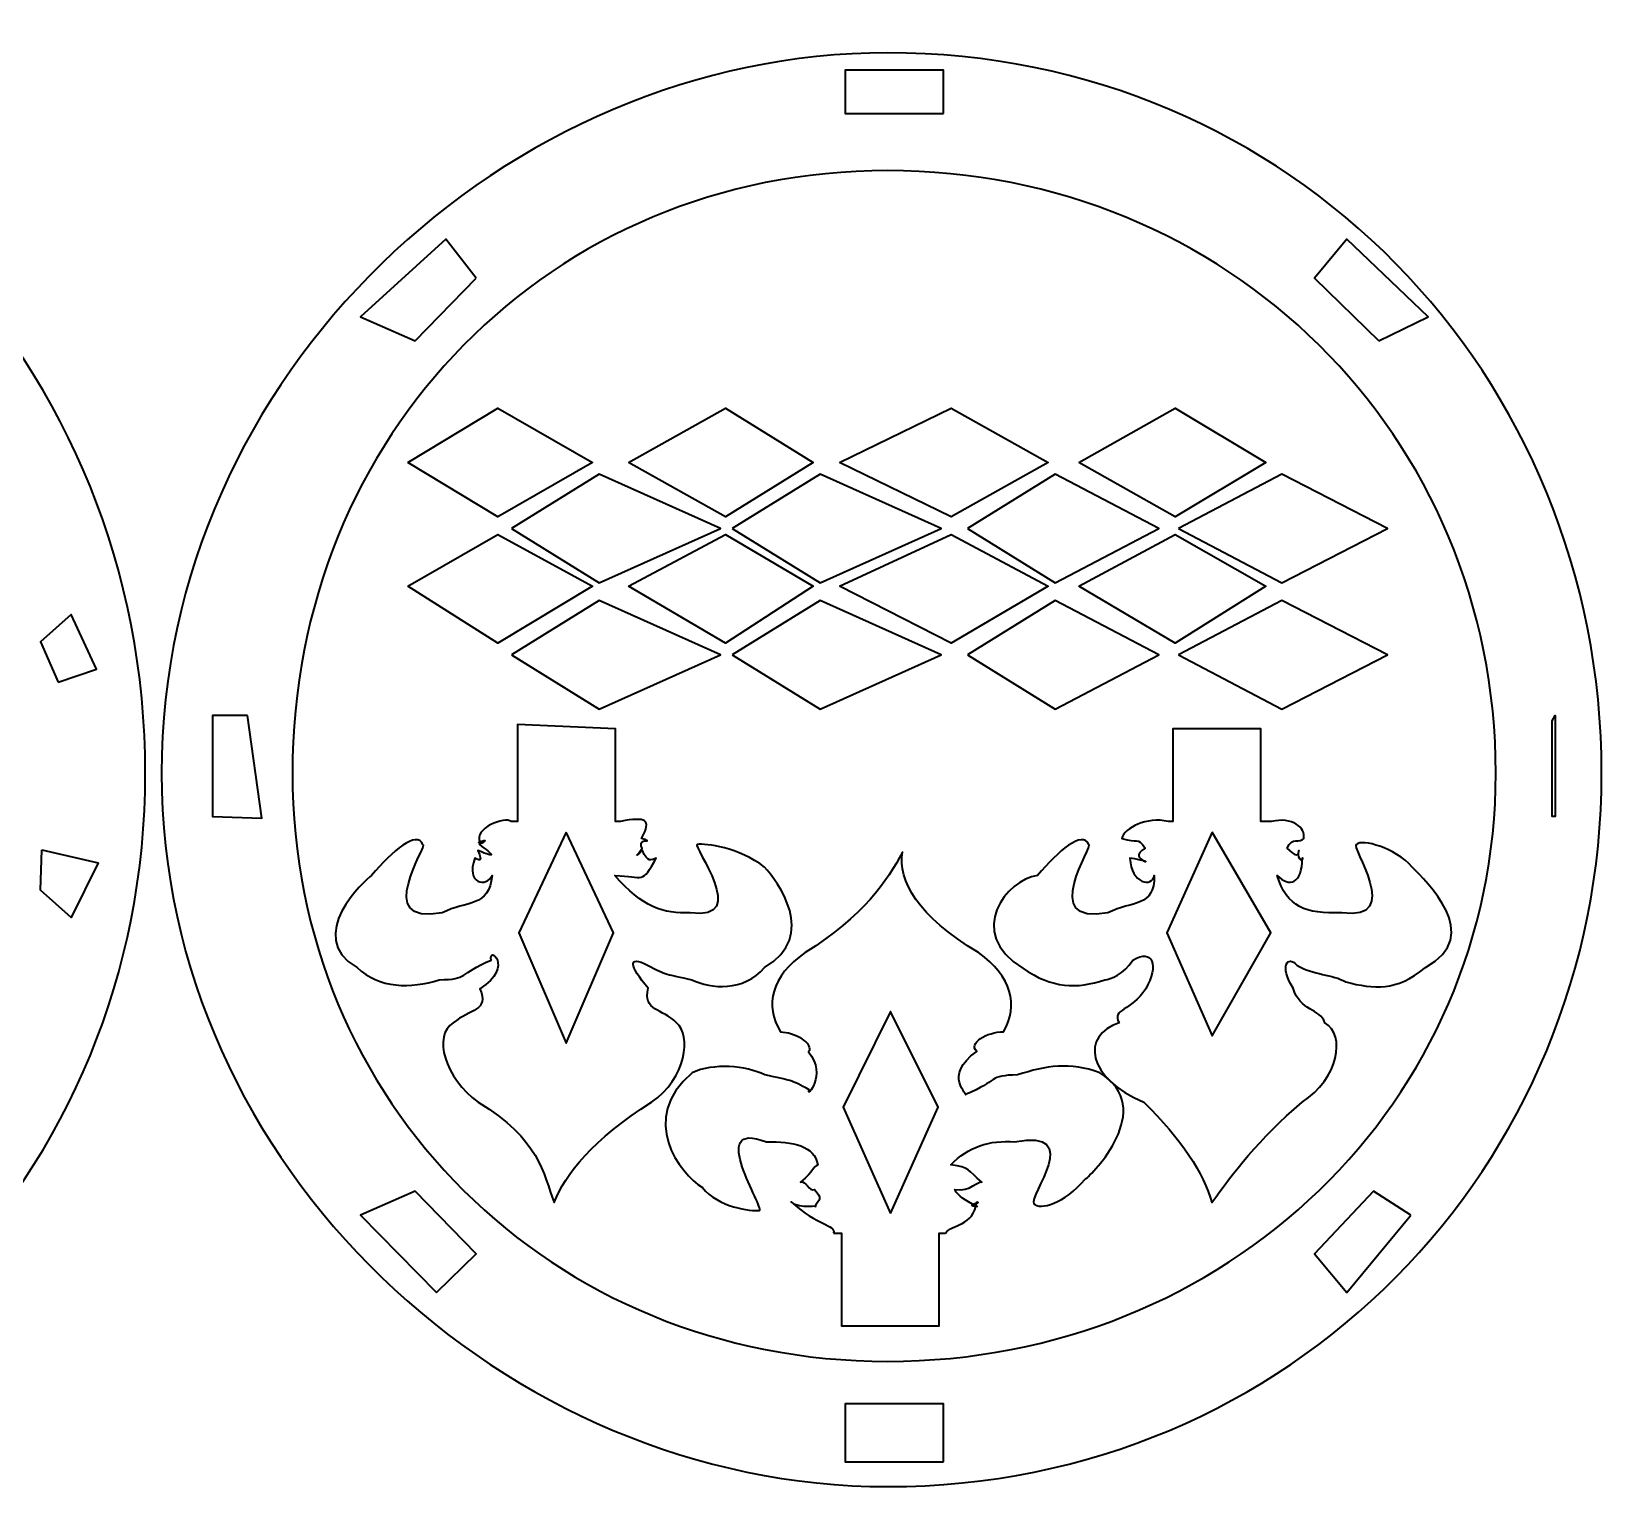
# Model space of a CAD drawing. Header units: centimetres. Extents: x -108 to 55, y -52 to 52.
# Drawn here: x 15.34 to 28.86, y -44.56 to -31.91 of the extents above; entities that cross this region are included whole.
import ezdxf

# ---------------------------------------------------------------- set-up
doc = ezdxf.new("R2010")
doc.units = ezdxf.units.CM
doc.header["$MEASUREMENT"] = 0
doc.layers.add('layer 1', color=7, linetype='Continuous')

msp = doc.modelspace()

# ---------------------------------------------------------------- linework, layer by layer
at = {"layer": 'layer 1', "color": 250, "lineweight": 35}
for points, knots in [([(9.99329, -31.91), (13.63968, -31.91), (16.32013, -34.8065), (16.32013, -38.29858), (16.32013, -38.29858), (16.32013, -41.74458), (13.63968, -44.56273), (9.99329, -44.56273), (9.99329, -44.56273), (6.49376, -44.56273), (3.66568, -41.74458), (3.66568, -38.29858), (3.66568, -38.29858), (3.66568, -34.8065), (6.49376, -31.91), (9.99329, -31.91)], [0, 0, 0, 0, 0.2, 0.2, 0.2, 0.2, 0.4, 0.4, 0.4, 0.4, 0.6, 0.6, 0.6, 0.6, 1, 1, 1, 1]), ([(22.71316, -32.09466), (26.18579, -32.09466), (28.86087, -34.86944), (28.86087, -38.29869), (28.86087, -38.29869), (28.86087, -41.67978), (26.18579, -44.44264), (22.71316, -44.44264), (22.71316, -44.44264), (19.42758, -44.44264), (16.46015, -41.67978), (16.46015, -38.29869), (16.46015, -38.29869), (16.46015, -34.86944), (19.42758, -32.09466), (22.71316, -32.09466)], [0, 0, 0, 0, 0.2, 0.2, 0.2, 0.2, 0.4, 0.4, 0.4, 0.4, 0.6, 0.6, 0.6, 0.6, 1, 1, 1, 1]), ([(23.19413, -32.61749), (23.19413, -32.61749), (22.34819, -32.61749), (22.34819, -32.61749), (22.34819, -32.61749), (22.34819, -32.61749), (22.34819, -32.244), (22.34819, -32.244), (22.34819, -32.244), (22.34819, -32.244), (23.19413, -32.244), (23.19413, -32.244), (23.19413, -32.244), (23.19413, -32.244), (23.19413, -32.61749), (23.19413, -32.61749)], [0, 0, 0, 0, 0.2, 0.2, 0.2, 0.2, 0.4, 0.4, 0.4, 0.4, 0.6, 0.6, 0.6, 0.6, 1, 1, 1, 1]), ([(22.71316, -33.1091), (25.63643, -33.1091), (27.94981, -35.38634), (27.94981, -38.29869), (27.94981, -38.29869), (27.94981, -41.12849), (25.63643, -43.36342), (22.71316, -43.36342), (22.71316, -43.36342), (19.80933, -43.36342), (17.58679, -41.12849), (17.58679, -38.29869), (17.58679, -38.29869), (17.58679, -35.38634), (19.80933, -33.1091), (22.71316, -33.1091)], [0, 0, 0, 0, 0.2, 0.2, 0.2, 0.2, 0.4, 0.4, 0.4, 0.4, 0.6, 0.6, 0.6, 0.6, 1, 1, 1, 1]), ([(19.17019, -34.0339), (19.17019, -34.0339), (18.6454, -34.57578), (18.6454, -34.57578), (18.6454, -34.57578), (18.6454, -34.57578), (18.1747, -34.36714), (18.1747, -34.36714), (18.1747, -34.36714), (18.1747, -34.36714), (18.90782, -33.70062), (18.90782, -33.70062), (18.90782, -33.70062), (18.90782, -33.70062), (19.17019, -34.0339), (19.17019, -34.0339)], [0, 0, 0, 0, 0.2, 0.2, 0.2, 0.2, 0.4, 0.4, 0.4, 0.4, 0.6, 0.6, 0.6, 0.6, 1, 1, 1, 1]), ([(26.94268, -34.57578), (26.94268, -34.57578), (26.38932, -34.0339), (26.38932, -34.0339), (26.38932, -34.0339), (26.38932, -34.0339), (26.666, -33.70062), (26.666, -33.70062), (26.666, -33.70062), (26.666, -33.70062), (27.36762, -34.36714), (27.36762, -34.36714), (27.36762, -34.36714), (27.36762, -34.36714), (26.94268, -34.57578), (26.94268, -34.57578)], [0, 0, 0, 0, 0.2, 0.2, 0.2, 0.2, 0.4, 0.4, 0.4, 0.4, 0.6, 0.6, 0.6, 0.6, 1, 1, 1, 1]), ([(18.58194, -35.62205), (18.58194, -35.62205), (19.35699, -36.09014), (19.35699, -36.09014), (19.35699, -36.09014), (19.35699, -36.09014), (20.17113, -35.62205), (20.17113, -35.62205), (20.17113, -35.62205), (20.17113, -35.62205), (19.35699, -35.15397), (19.35699, -35.15397), (19.35699, -35.15397), (19.35699, -35.15397), (18.58194, -35.62205), (18.58194, -35.62205)], [0, 0, 0, 0, 0.2, 0.2, 0.2, 0.2, 0.4, 0.4, 0.4, 0.4, 0.6, 0.6, 0.6, 0.6, 1, 1, 1, 1]), ([(20.48257, -35.62205), (20.48257, -35.62205), (21.31738, -36.09014), (21.31738, -36.09014), (21.31738, -36.09014), (21.31738, -36.09014), (22.07179, -35.62205), (22.07179, -35.62205), (22.07179, -35.62205), (22.07179, -35.62205), (21.31738, -35.15397), (21.31738, -35.15397), (21.31738, -35.15397), (21.31738, -35.15397), (20.48257, -35.62205), (20.48257, -35.62205)], [0, 0, 0, 0, 0.2, 0.2, 0.2, 0.2, 0.4, 0.4, 0.4, 0.4, 0.6, 0.6, 0.6, 0.6, 1, 1, 1, 1]), ([(22.29896, -35.62205), (22.29896, -35.62205), (23.2598, -36.09014), (23.2598, -36.09014), (23.2598, -36.09014), (23.2598, -36.09014), (24.09648, -35.62205), (24.09648, -35.62205), (24.09648, -35.62205), (24.09648, -35.62205), (23.2598, -35.15397), (23.2598, -35.15397), (23.2598, -35.15397), (23.2598, -35.15397), (22.29896, -35.62205), (22.29896, -35.62205)], [0, 0, 0, 0, 0.2, 0.2, 0.2, 0.2, 0.4, 0.4, 0.4, 0.4, 0.6, 0.6, 0.6, 0.6, 1, 1, 1, 1]), ([(24.35902, -35.62205), (24.35902, -35.62205), (25.18812, -36.09014), (25.18812, -36.09014), (25.18812, -36.09014), (25.18812, -36.09014), (25.96919, -35.62205), (25.96919, -35.62205), (25.96919, -35.62205), (25.96919, -35.62205), (25.18812, -35.15397), (25.18812, -35.15397), (25.18812, -35.15397), (25.18812, -35.15397), (24.35902, -35.62205), (24.35902, -35.62205)], [0, 0, 0, 0, 0.2, 0.2, 0.2, 0.2, 0.4, 0.4, 0.4, 0.4, 0.6, 0.6, 0.6, 0.6, 1, 1, 1, 1]), ([(19.47378, -36.19146), (19.47378, -36.19146), (20.22963, -35.7232), (20.22963, -35.7232), (20.22963, -35.7232), (20.22963, -35.7232), (21.27277, -36.19146), (21.27277, -36.19146), (21.27277, -36.19146), (21.27277, -36.19146), (20.22963, -36.65972), (20.22963, -36.65972), (20.22963, -36.65972), (20.22963, -36.65972), (19.47378, -36.19146), (19.47378, -36.19146)], [0, 0, 0, 0, 0.2, 0.2, 0.2, 0.2, 0.4, 0.4, 0.4, 0.4, 0.6, 0.6, 0.6, 0.6, 1, 1, 1, 1]), ([(21.37443, -36.19146), (21.37443, -36.19146), (22.13029, -35.7232), (22.13029, -35.7232), (22.13029, -35.7232), (22.13029, -35.7232), (23.17339, -36.19146), (23.17339, -36.19146), (23.17339, -36.19146), (23.17339, -36.19146), (22.13029, -36.65972), (22.13029, -36.65972), (22.13029, -36.65972), (22.13029, -36.65972), (21.37443, -36.19146), (21.37443, -36.19146)], [0, 0, 0, 0, 0.2, 0.2, 0.2, 0.2, 0.4, 0.4, 0.4, 0.4, 0.6, 0.6, 0.6, 0.6, 1, 1, 1, 1]), ([(23.39912, -36.19146), (23.39912, -36.19146), (24.155, -35.7232), (24.155, -35.7232), (24.155, -35.7232), (24.155, -35.7232), (25.04935, -36.19146), (25.04935, -36.19146), (25.04935, -36.19146), (25.04935, -36.19146), (24.155, -36.65972), (24.155, -36.65972), (24.155, -36.65972), (24.155, -36.65972), (23.39912, -36.19146), (23.39912, -36.19146)], [0, 0, 0, 0, 0.2, 0.2, 0.2, 0.2, 0.4, 0.4, 0.4, 0.4, 0.6, 0.6, 0.6, 0.6, 1, 1, 1, 1]), ([(25.21827, -36.19146), (25.21827, -36.19146), (26.10624, -35.7232), (26.10624, -35.7232), (26.10624, -35.7232), (26.10624, -35.7232), (27.01847, -36.19146), (27.01847, -36.19146), (27.01847, -36.19146), (27.01847, -36.19146), (26.10624, -36.65972), (26.10624, -36.65972), (26.10624, -36.65972), (26.10624, -36.65972), (25.21827, -36.19146), (25.21827, -36.19146)], [0, 0, 0, 0, 0.2, 0.2, 0.2, 0.2, 0.4, 0.4, 0.4, 0.4, 0.6, 0.6, 0.6, 0.6, 1, 1, 1, 1]), ([(18.58194, -36.68886), (18.58194, -36.68886), (19.35699, -37.17786), (19.35699, -37.17786), (19.35699, -37.17786), (19.35699, -37.17786), (20.17113, -36.68886), (20.17113, -36.68886), (20.17113, -36.68886), (20.17113, -36.68886), (19.35699, -36.24169), (19.35699, -36.24169), (19.35699, -36.24169), (19.35699, -36.24169), (18.58194, -36.68886), (18.58194, -36.68886)], [0, 0, 0, 0, 0.2, 0.2, 0.2, 0.2, 0.4, 0.4, 0.4, 0.4, 0.6, 0.6, 0.6, 0.6, 1, 1, 1, 1]), ([(20.48257, -36.68886), (20.48257, -36.68886), (21.31738, -37.17786), (21.31738, -37.17786), (21.31738, -37.17786), (21.31738, -37.17786), (22.07179, -36.68886), (22.07179, -36.68886), (22.07179, -36.68886), (22.07179, -36.68886), (21.31738, -36.24169), (21.31738, -36.24169), (21.31738, -36.24169), (21.31738, -36.24169), (20.48257, -36.68886), (20.48257, -36.68886)], [0, 0, 0, 0, 0.2, 0.2, 0.2, 0.2, 0.4, 0.4, 0.4, 0.4, 0.6, 0.6, 0.6, 0.6, 1, 1, 1, 1]), ([(22.29896, -36.68886), (22.29896, -36.68886), (23.2598, -37.17786), (23.2598, -37.17786), (23.2598, -37.17786), (23.2598, -37.17786), (24.09648, -36.68886), (24.09648, -36.68886), (24.09648, -36.68886), (24.09648, -36.68886), (23.2598, -36.24169), (23.2598, -36.24169), (23.2598, -36.24169), (23.2598, -36.24169), (22.29896, -36.68886), (22.29896, -36.68886)], [0, 0, 0, 0, 0.2, 0.2, 0.2, 0.2, 0.4, 0.4, 0.4, 0.4, 0.6, 0.6, 0.6, 0.6, 1, 1, 1, 1]), ([(24.35902, -36.68886), (24.35902, -36.68886), (25.18812, -37.17786), (25.18812, -37.17786), (25.18812, -37.17786), (25.18812, -37.17786), (25.96919, -36.68886), (25.96919, -36.68886), (25.96919, -36.68886), (25.96919, -36.68886), (25.18812, -36.24169), (25.18812, -36.24169), (25.18812, -36.24169), (25.18812, -36.24169), (24.35902, -36.68886), (24.35902, -36.68886)], [0, 0, 0, 0, 0.2, 0.2, 0.2, 0.2, 0.4, 0.4, 0.4, 0.4, 0.6, 0.6, 0.6, 0.6, 1, 1, 1, 1]), ([(19.47378, -37.27918), (19.47378, -37.27918), (20.22963, -36.81092), (20.22963, -36.81092), (20.22963, -36.81092), (20.22963, -36.81092), (21.27277, -37.27918), (21.27277, -37.27918), (21.27277, -37.27918), (21.27277, -37.27918), (20.22963, -37.74744), (20.22963, -37.74744), (20.22963, -37.74744), (20.22963, -37.74744), (19.47378, -37.27918), (19.47378, -37.27918)], [0, 0, 0, 0, 0.2, 0.2, 0.2, 0.2, 0.4, 0.4, 0.4, 0.4, 0.6, 0.6, 0.6, 0.6, 1, 1, 1, 1]), ([(21.37443, -37.27918), (21.37443, -37.27918), (22.13029, -36.81092), (22.13029, -36.81092), (22.13029, -36.81092), (22.13029, -36.81092), (23.17339, -37.27918), (23.17339, -37.27918), (23.17339, -37.27918), (23.17339, -37.27918), (22.13029, -37.74744), (22.13029, -37.74744), (22.13029, -37.74744), (22.13029, -37.74744), (21.37443, -37.27918), (21.37443, -37.27918)], [0, 0, 0, 0, 0.2, 0.2, 0.2, 0.2, 0.4, 0.4, 0.4, 0.4, 0.6, 0.6, 0.6, 0.6, 1, 1, 1, 1]), ([(23.39912, -37.27918), (23.39912, -37.27918), (24.155, -36.81092), (24.155, -36.81092), (24.155, -36.81092), (24.155, -36.81092), (25.04935, -37.27918), (25.04935, -37.27918), (25.04935, -37.27918), (25.04935, -37.27918), (24.155, -37.74744), (24.155, -37.74744), (24.155, -37.74744), (24.155, -37.74744), (23.39912, -37.27918), (23.39912, -37.27918)], [0, 0, 0, 0, 0.2, 0.2, 0.2, 0.2, 0.4, 0.4, 0.4, 0.4, 0.6, 0.6, 0.6, 0.6, 1, 1, 1, 1]), ([(25.21827, -37.27918), (25.21827, -37.27918), (26.10624, -36.81092), (26.10624, -36.81092), (26.10624, -36.81092), (26.10624, -36.81092), (27.01847, -37.27918), (27.01847, -37.27918), (27.01847, -37.27918), (27.01847, -37.27918), (26.10624, -37.74744), (26.10624, -37.74744), (26.10624, -37.74744), (26.10624, -37.74744), (25.21827, -37.27918), (25.21827, -37.27918)], [0, 0, 0, 0, 0.2, 0.2, 0.2, 0.2, 0.4, 0.4, 0.4, 0.4, 0.6, 0.6, 0.6, 0.6, 1, 1, 1, 1]), ([(15.57007, -37.51376), (15.57007, -37.51376), (15.419, -37.16808), (15.419, -37.16808), (15.419, -37.16808), (15.419, -37.16808), (15.68207, -36.93192), (15.68207, -36.93192), (15.68207, -36.93192), (15.68207, -36.93192), (15.9008, -37.40221), (15.9008, -37.40221), (15.9008, -37.40221), (15.9008, -37.40221), (15.57007, -37.51376), (15.57007, -37.51376)], [0, 0, 0, 0, 0.2, 0.2, 0.2, 0.2, 0.4, 0.4, 0.4, 0.4, 0.6, 0.6, 0.6, 0.6, 1, 1, 1, 1]), ([(17.2016, -37.80046), (17.2016, -37.80046), (17.32262, -38.68478), (17.32262, -38.68478), (17.32262, -38.68478), (17.32262, -38.68478), (16.89967, -38.67207), (16.89967, -38.67207), (16.89967, -38.67207), (16.89967, -38.67207), (16.89967, -37.80046), (16.89967, -37.80046), (16.89967, -37.80046), (16.89967, -37.80046), (17.2016, -37.80046), (17.2016, -37.80046)], [0, 0, 0, 0, 0.2, 0.2, 0.2, 0.2, 0.4, 0.4, 0.4, 0.4, 0.6, 0.6, 0.6, 0.6, 1, 1, 1, 1]), ([(28.43475, -37.84669), (28.43475, -37.84669), (28.43471, -38.67207), (28.43471, -38.67207), (28.43471, -38.67207), (28.43471, -38.67207), (28.46196, -38.67207), (28.46196, -38.67207), (28.46196, -38.67207), (28.46196, -38.67207), (28.46196, -37.80046), (28.46196, -37.80046), (28.46196, -37.80046), (28.46196, -37.80046), (28.43475, -37.84669), (28.43475, -37.84669)], [0, 0, 0, 0, 0.2, 0.2, 0.2, 0.2, 0.4, 0.4, 0.4, 0.4, 0.6, 0.6, 0.6, 0.6, 1, 1, 1, 1]), ([(20.41215, -38.71337), (20.41215, -38.71337), (20.3685, -38.71337), (20.3685, -38.71337), (20.3685, -38.71337), (20.3685, -38.71337), (20.3685, -37.91635), (20.3685, -37.91635), (20.3685, -37.91635), (20.3685, -37.91635), (19.52649, -37.87818), (19.52649, -37.87818), (19.52649, -37.87818), (19.52649, -37.87818), (19.52649, -38.71337), (19.52649, -38.71337), (19.52649, -38.71337), (19.52649, -38.71337), (19.47171, -38.71337), (19.47171, -38.71337)], [0, 0, 0, 0, 0.16666667, 0.16666667, 0.16666667, 0.16666667, 0.33333333, 0.33333333, 0.33333333, 0.33333333, 0.5, 0.5, 0.5, 0.5, 0.66666667, 0.66666667, 0.66666667, 0.66666667, 1, 1, 1, 1]), ([(26.01915, -38.71337), (26.01915, -38.71337), (25.92692, -38.71337), (25.92692, -38.71337), (25.92692, -38.71337), (25.92692, -38.71337), (25.92692, -37.91635), (25.92692, -37.91635), (25.92692, -37.91635), (25.92692, -37.91635), (25.16966, -37.91635), (25.16966, -37.91635), (25.16966, -37.91635), (25.16966, -37.91635), (25.16966, -38.71337), (25.16966, -38.71337), (25.16966, -38.71337), (25.16966, -38.71337), (25.12711, -38.71337), (25.12711, -38.71337)], [0, 0, 0, 0, 0.16666667, 0.16666667, 0.16666667, 0.16666667, 0.33333333, 0.33333333, 0.33333333, 0.33333333, 0.5, 0.5, 0.5, 0.5, 0.66666667, 0.66666667, 0.66666667, 0.66666667, 1, 1, 1, 1]), ([(19.47171, -38.71337), (19.41914, -38.67248), (19.14394, -38.7676), (19.20333, -38.89441), (19.20333, -38.89441), (19.14184, -38.90751), (19.3296, -38.83978), (19.19845, -38.91236), (19.19845, -38.91236), (19.31341, -39.00249), (19.35871, -39.0316), (19.18391, -38.96528), (19.18391, -38.96528), (19.23355, -39.06991), (19.1899, -39.04948), (19.15803, -39.02929), (19.15803, -39.02929), (19.0738, -39.25615), (19.26266, -39.28257), (19.30579, -39.17888), (19.30579, -39.17888), (19.27995, -39.45624), (19.08896, -39.39554), (18.87695, -39.5002), (18.87695, -39.5002), (18.2661, -39.62105), (18.76557, -38.90799), (18.71138, -38.91106), (18.71138, -38.91106), (18.65715, -38.78948), (18.45031, -38.96466), (18.26882, -39.1805), (18.26882, -39.1805), (18.21604, -39.21143), (17.68091, -39.70528), (18.14331, -39.9718)], [0, 0, 0, 0, 0.1, 0.1, 0.1, 0.1, 0.2, 0.2, 0.2, 0.2, 0.3, 0.3, 0.3, 0.3, 0.4, 0.4, 0.4, 0.4, 0.5, 0.5, 0.5, 0.5, 0.6, 0.6, 0.6, 0.6, 0.7, 0.7, 0.7, 0.7, 0.8, 0.8, 0.8, 0.8, 1, 1, 1, 1]), ([(18.14331, -39.9718), (18.33359, -40.15229), (18.60565, -40.15608), (18.85056, -40.07746), (18.85056, -40.07746), (19.10408, -40.07494), (19.01327, -40.02785), (19.29987, -39.90813), (19.29987, -39.90813), (19.26538, -39.77636), (19.50647, -39.95802), (19.20182, -40.15532), (19.20182, -40.15532), (19.28374, -40.34717), (19.11473, -40.32764), (18.97245, -40.44771), (18.97245, -40.44771), (18.79261, -40.55684), (18.9002, -40.92396), (19.18715, -41.13255), (19.18715, -41.13255), (19.71263, -41.44254), (19.74814, -41.75254), (19.84092, -41.995), (19.84092, -41.995), (19.93373, -41.75254), (20.17754, -41.44878), (20.67932, -41.13255), (20.67932, -41.13255), (20.97811, -40.92396), (21.02724, -40.55684), (20.89401, -40.44771), (20.89401, -40.44771), (20.7754, -40.32661), (20.60022, -40.34469), (20.65131, -40.15108), (20.65131, -40.15108), (20.48629, -39.95554), (20.47216, -39.86335), (20.6458, -39.95054), (20.6458, -39.95054), (20.80758, -40.0377), (20.80724, -40.02892), (21.02779, -40.07746), (21.02779, -40.07746), (21.19119, -40.15828), (21.47121, -40.18085), (21.65352, -39.9718), (21.65352, -39.9718), (22.12423, -39.69533), (21.75794, -39.22669), (21.65328, -39.10815), (21.65328, -39.10815), (21.43087, -38.93582), (21.14778, -38.9023), (21.07361, -38.91106), (21.07361, -38.91106), (21.02314, -38.91977), (21.53959, -39.57985), (21.01322, -39.5002), (21.01322, -39.5002), (20.78453, -39.50833), (20.59836, -39.45624), (20.3642, -39.17888), (20.3642, -39.17888), (20.61565, -39.18869), (20.59619, -39.25615), (20.72028, -39.02929), (20.72028, -39.02929), (20.6766, -39.04948), (20.64476, -39.0697), (20.60108, -38.96528), (20.60108, -38.96528), (20.5196, -39.0316), (20.56491, -39.00249), (20.59836, -38.94402), (20.59836, -38.94402), (20.54872, -38.83978), (20.72462, -38.90751), (20.59347, -38.86034), (20.59347, -38.86034), (20.6839, -38.69305), (20.63243, -38.673), (20.41215, -38.71337)], [0, 0, 0, 0, 0.04545455, 0.04545455, 0.04545455, 0.04545455, 0.09090909, 0.09090909, 0.09090909, 0.09090909, 0.13636364, 0.13636364, 0.13636364, 0.13636364, 0.18181818, 0.18181818, 0.18181818, 0.18181818, 0.22727273, 0.22727273, 0.22727273, 0.22727273, 0.27272727, 0.27272727, 0.27272727, 0.27272727, 0.31818182, 0.31818182, 0.31818182, 0.31818182, 0.36363636, 0.36363636, 0.36363636, 0.36363636, 0.40909091, 0.40909091, 0.40909091, 0.40909091, 0.45454545, 0.45454545, 0.45454545, 0.45454545, 0.5, 0.5, 0.5, 0.5, 0.54545455, 0.54545455, 0.54545455, 0.54545455, 0.59090909, 0.59090909, 0.59090909, 0.59090909, 0.63636364, 0.63636364, 0.63636364, 0.63636364, 0.68181818, 0.68181818, 0.68181818, 0.68181818, 0.72727273, 0.72727273, 0.72727273, 0.72727273, 0.77272727, 0.77272727, 0.77272727, 0.77272727, 0.81818182, 0.81818182, 0.81818182, 0.81818182, 0.86363636, 0.86363636, 0.86363636, 0.86363636, 0.90909091, 0.90909091, 0.90909091, 0.90909091, 1, 1, 1, 1]), ([(25.12711, -38.71337), (24.94404, -38.67248), (24.75318, -38.7676), (24.72824, -38.86034), (24.72824, -38.86034), (24.87503, -38.90751), (24.85446, -38.83978), (24.93163, -38.94402), (24.93163, -38.94402), (24.83827, -39.00249), (24.88361, -39.0316), (24.91706, -39.05389), (24.91706, -39.05389), (24.96674, -39.0697), (24.92305, -39.04948), (24.79976, -39.02929), (24.79976, -39.02929), (24.80699, -39.25615), (24.99585, -39.28257), (25.00784, -39.17888), (25.00784, -39.17888), (25.01314, -39.45624), (24.82215, -39.39554), (24.61014, -39.5002), (24.61014, -39.5002), (23.99925, -39.62105), (24.49872, -38.90799), (24.44453, -38.91106), (24.44453, -38.91106), (24.39034, -38.78948), (24.1835, -38.96466), (24.00201, -39.1805), (24.00201, -39.1805), (23.74091, -39.21143), (23.37638, -39.66608), (23.87647, -39.97883)], [0, 0, 0, 0, 0.1, 0.1, 0.1, 0.1, 0.2, 0.2, 0.2, 0.2, 0.3, 0.3, 0.3, 0.3, 0.4, 0.4, 0.4, 0.4, 0.5, 0.5, 0.5, 0.5, 0.6, 0.6, 0.6, 0.6, 0.7, 0.7, 0.7, 0.7, 0.8, 0.8, 0.8, 0.8, 1, 1, 1, 1]), ([(23.87647, -39.97883), (24.13268, -40.15229), (24.3388, -40.15828), (24.58371, -40.07746), (24.58371, -40.07746), (24.62895, -40.07494), (24.74643, -40.02785), (24.82473, -39.90886), (24.82473, -39.90886), (24.99857, -39.80079), (25.05008, -39.95802), (24.93501, -40.15532), (24.93501, -40.15532), (24.81026, -40.34717), (24.63963, -40.32764), (24.70563, -40.44771), (24.70563, -40.44771), (24.37594, -40.55684), (24.42507, -40.92396), (24.92033, -41.13255), (24.92033, -41.13255), (25.23749, -41.44254), (25.4413, -41.75254), (25.50407, -41.995), (25.50407, -41.995), (25.68197, -41.75254), (25.91073, -41.44254), (26.28135, -41.13255), (26.28135, -41.13255), (26.59765, -40.92396), (26.66104, -40.55684), (26.47624, -40.44771), (26.47624, -40.44771), (26.44097, -40.32661), (26.25806, -40.34469), (26.20597, -40.15108), (26.20597, -40.15108), (26.08175, -39.95554), (26.15984, -39.86335), (26.23639, -39.95054), (26.23639, -39.95054), (26.37837, -40.0377), (26.5418, -40.02892), (26.65804, -40.09537), (26.65804, -40.09537), (26.90616, -40.15828), (27.0854, -40.18085), (27.34424, -39.9718), (27.34424, -39.9718), (27.85738, -39.69533), (27.34272, -39.22669), (27.23024, -39.10815), (27.23024, -39.10815), (27.0781, -38.93582), (26.8006, -38.86579), (26.74999, -38.91106), (26.74999, -38.91106), (26.68364, -38.91977), (27.16802, -39.58178), (26.62338, -39.5002), (26.62338, -39.5002), (26.3094, -39.50833), (26.15313, -39.45624), (26.06576, -39.17888), (26.06576, -39.17888), (26.17276, -39.28257), (26.28029, -39.25615), (26.28521, -39.02719), (26.28521, -39.02719), (26.29637, -39.04948), (26.24208, -39.0697), (26.25324, -38.96528), (26.25324, -38.96528), (26.24315, -39.0316), (26.22296, -39.00249), (26.15313, -38.94402), (26.15313, -38.94402), (26.19733, -38.83978), (26.26117, -38.90751), (26.29531, -38.86034), (26.29531, -38.86034), (26.31801, -38.76832), (26.19523, -38.673), (26.01915, -38.71337)], [0, 0, 0, 0, 0.04545455, 0.04545455, 0.04545455, 0.04545455, 0.09090909, 0.09090909, 0.09090909, 0.09090909, 0.13636364, 0.13636364, 0.13636364, 0.13636364, 0.18181818, 0.18181818, 0.18181818, 0.18181818, 0.22727273, 0.22727273, 0.22727273, 0.22727273, 0.27272727, 0.27272727, 0.27272727, 0.27272727, 0.31818182, 0.31818182, 0.31818182, 0.31818182, 0.36363636, 0.36363636, 0.36363636, 0.36363636, 0.40909091, 0.40909091, 0.40909091, 0.40909091, 0.45454545, 0.45454545, 0.45454545, 0.45454545, 0.5, 0.5, 0.5, 0.5, 0.54545455, 0.54545455, 0.54545455, 0.54545455, 0.59090909, 0.59090909, 0.59090909, 0.59090909, 0.63636364, 0.63636364, 0.63636364, 0.63636364, 0.68181818, 0.68181818, 0.68181818, 0.68181818, 0.72727273, 0.72727273, 0.72727273, 0.72727273, 0.77272727, 0.77272727, 0.77272727, 0.77272727, 0.81818182, 0.81818182, 0.81818182, 0.81818182, 0.86363636, 0.86363636, 0.86363636, 0.86363636, 0.90909091, 0.90909091, 0.90909091, 0.90909091, 1, 1, 1, 1]), ([(15.42941, -38.95898), (15.42941, -38.95898), (15.419, -39.30466), (15.419, -39.30466), (15.419, -39.30466), (15.419, -39.30466), (15.68207, -39.54082), (15.68207, -39.54082), (15.68207, -39.54082), (15.68207, -39.54082), (15.91575, -39.07049), (15.91575, -39.07049), (15.91575, -39.07049), (15.91575, -39.07049), (15.42941, -38.95898), (15.42941, -38.95898)], [0, 0, 0, 0, 0.2, 0.2, 0.2, 0.2, 0.4, 0.4, 0.4, 0.4, 0.6, 0.6, 0.6, 0.6, 1, 1, 1, 1]), ([(24.53962, -40.87793), (24.28344, -40.78281), (24.07732, -40.81612), (23.83237, -40.89694), (23.83237, -40.89694), (23.57885, -40.89942), (23.6697, -40.94655), (23.38306, -41.06624), (23.38306, -41.06624), (23.41755, -41.0734), (23.17646, -40.907), (23.48111, -40.69444), (23.48111, -40.69444), (23.39919, -40.62723), (23.5682, -40.52212), (23.71049, -40.5267), (23.71049, -40.5267), (23.84116, -40.29288), (23.78273, -40.05045), (23.49579, -39.84181), (23.49579, -39.84181), (22.97031, -39.53182), (22.79812, -39.22183), (22.84201, -38.97937), (22.84201, -38.97937), (22.70951, -39.22183), (22.50539, -39.53182), (22.00361, -39.84181), (22.00361, -39.84181), (21.70482, -40.05045), (21.65569, -40.29288), (21.78891, -40.5267), (21.78891, -40.5267), (21.90753, -40.52315), (22.08275, -40.62971), (22.03162, -40.69868), (22.03162, -40.69868), (22.19664, -40.89422), (22.00247, -41.11102), (22.03713, -41.02386), (22.03713, -41.02386), (21.87535, -40.9367), (21.8841, -40.94549), (21.65514, -40.89694), (21.65514, -40.89694), (21.49174, -40.81612), (21.21172, -40.79352), (21.02941, -40.87793), (21.02941, -40.87793), (20.55874, -41.27904), (20.92499, -41.74771), (21.11743, -41.86626), (21.11743, -41.86626), (21.25207, -42.03858), (21.53515, -42.07207), (21.60932, -42.06335), (21.60932, -42.06335), (21.65979, -42.0546), (21.14334, -41.26798), (21.66971, -41.4742), (21.66971, -41.4742), (21.8984, -41.46604), (22.08457, -41.50903), (22.11041, -41.67089), (22.11041, -41.67089), (22.06728, -41.69183), (22.08674, -41.71822), (21.96265, -41.82047), (21.96265, -41.82047), (22.00633, -41.80028), (22.03817, -41.90467), (22.08185, -41.88448), (22.08185, -41.88448), (22.16336, -41.96472), (22.11802, -41.97188), (22.08457, -42.03038), (22.08457, -42.03038), (22.13422, -42.00999), (21.95831, -42.0669), (21.88114, -41.98942), (21.88114, -41.98942), (22.11441, -42.20608), (22.25882, -42.17676), (22.2478, -42.26103)], [0, 0, 0, 0, 0.04545455, 0.04545455, 0.04545455, 0.04545455, 0.09090909, 0.09090909, 0.09090909, 0.09090909, 0.13636364, 0.13636364, 0.13636364, 0.13636364, 0.18181818, 0.18181818, 0.18181818, 0.18181818, 0.22727273, 0.22727273, 0.22727273, 0.22727273, 0.27272727, 0.27272727, 0.27272727, 0.27272727, 0.31818182, 0.31818182, 0.31818182, 0.31818182, 0.36363636, 0.36363636, 0.36363636, 0.36363636, 0.40909091, 0.40909091, 0.40909091, 0.40909091, 0.45454545, 0.45454545, 0.45454545, 0.45454545, 0.5, 0.5, 0.5, 0.5, 0.54545455, 0.54545455, 0.54545455, 0.54545455, 0.59090909, 0.59090909, 0.59090909, 0.59090909, 0.63636364, 0.63636364, 0.63636364, 0.63636364, 0.68181818, 0.68181818, 0.68181818, 0.68181818, 0.72727273, 0.72727273, 0.72727273, 0.72727273, 0.77272727, 0.77272727, 0.77272727, 0.77272727, 0.81818182, 0.81818182, 0.81818182, 0.81818182, 0.86363636, 0.86363636, 0.86363636, 0.86363636, 0.90909091, 0.90909091, 0.90909091, 0.90909091, 1, 1, 1, 1]), ([(23.21122, -42.26103), (23.26379, -42.17728), (23.45465, -42.20677), (23.47959, -41.98942), (23.47959, -41.98942), (23.54109, -42.00764), (23.35333, -42.00999), (23.48449, -42.03038), (23.48449, -42.03038), (23.36949, -41.97188), (23.32419, -41.94277), (23.29073, -41.88448), (23.29073, -41.88448), (23.42785, -41.90467), (23.49307, -41.80028), (23.5249, -41.82047), (23.5249, -41.82047), (23.4008, -41.71822), (23.42027, -41.69183), (23.2577, -41.67089), (23.2577, -41.67089), (23.40298, -41.51813), (23.59397, -41.45422), (23.80598, -41.4742), (23.80598, -41.4742), (24.41683, -41.35335), (23.91736, -41.94177), (23.97159, -42.00737), (23.97159, -42.00737), (24.02578, -42.06028), (24.23262, -42.00975), (24.41411, -41.79391), (24.41411, -41.79391), (24.46689, -41.76294), (25.03974, -41.18368), (24.53962, -40.87793)], [0, 0, 0, 0, 0.1, 0.1, 0.1, 0.1, 0.2, 0.2, 0.2, 0.2, 0.3, 0.3, 0.3, 0.3, 0.4, 0.4, 0.4, 0.4, 0.5, 0.5, 0.5, 0.5, 0.6, 0.6, 0.6, 0.6, 0.7, 0.7, 0.7, 0.7, 0.8, 0.8, 0.8, 0.8, 1, 1, 1, 1]), ([(18.82661, -42.7719), (18.82661, -42.7719), (18.1747, -42.10538), (18.1747, -42.10538), (18.1747, -42.10538), (18.1747, -42.10538), (18.6454, -41.89674), (18.6454, -41.89674), (18.6454, -41.89674), (18.6454, -41.89674), (19.17019, -42.43862), (19.17019, -42.43862), (19.17019, -42.43862), (19.17019, -42.43862), (18.82661, -42.7719), (18.82661, -42.7719)], [0, 0, 0, 0, 0.2, 0.2, 0.2, 0.2, 0.4, 0.4, 0.4, 0.4, 0.6, 0.6, 0.6, 0.6, 1, 1, 1, 1]), ([(27.21935, -42.10538), (27.21935, -42.10538), (26.666, -42.7719), (26.666, -42.7719), (26.666, -42.7719), (26.666, -42.7719), (26.38932, -42.43862), (26.38932, -42.43862), (26.38932, -42.43862), (26.38932, -42.43862), (26.89692, -41.89674), (26.89692, -41.89674), (26.89692, -41.89674), (26.89692, -41.89674), (27.21935, -42.10538), (27.21935, -42.10538)], [0, 0, 0, 0, 0.2, 0.2, 0.2, 0.2, 0.4, 0.4, 0.4, 0.4, 0.6, 0.6, 0.6, 0.6, 1, 1, 1, 1]), ([(22.2478, -42.26103), (22.2478, -42.26103), (22.31443, -42.26103), (22.31443, -42.26103), (22.31443, -42.26103), (22.31443, -42.26103), (22.31443, -43.05805), (22.31443, -43.05805), (22.31443, -43.05805), (22.31443, -43.05805), (23.15645, -43.05805), (23.15645, -43.05805), (23.15645, -43.05805), (23.15645, -43.05805), (23.15645, -42.26103), (23.15645, -42.26103), (23.15645, -42.26103), (23.15645, -42.26103), (23.21122, -42.26103), (23.21122, -42.26103)], [0, 0, 0, 0, 0.16666667, 0.16666667, 0.16666667, 0.16666667, 0.33333333, 0.33333333, 0.33333333, 0.33333333, 0.5, 0.5, 0.5, 0.5, 0.66666667, 0.66666667, 0.66666667, 0.66666667, 1, 1, 1, 1]), ([(23.19413, -44.22856), (23.19413, -44.22856), (22.34819, -44.22856), (22.34819, -44.22856), (22.34819, -44.22856), (22.34819, -44.22856), (22.34819, -43.7304), (22.34819, -43.7304), (22.34819, -43.7304), (22.34819, -43.7304), (23.19413, -43.7304), (23.19413, -43.7304), (23.19413, -43.7304), (23.19413, -43.7304), (23.19413, -44.22856), (23.19413, -44.22856)], [0, 0, 0, 0, 0.2, 0.2, 0.2, 0.2, 0.4, 0.4, 0.4, 0.4, 0.6, 0.6, 0.6, 0.6, 1, 1, 1, 1])]:
    msp.add_open_spline(points, degree=3, knots=knots, dxfattribs=at)
at = {"layer": 'layer 1', "color": 242, "lineweight": 35}
for points in [[(19.94445, -38.80594), (19.94445, -38.80594), (20.35283, -39.67397), (20.35283, -39.67397), (20.35283, -39.67397), (20.35283, -39.67397), (19.94445, -40.62454), (19.94445, -40.62454), (19.94445, -40.62454), (19.94445, -40.62454), (19.53606, -39.67397), (19.53606, -39.67397), (19.53606, -39.67397), (19.53606, -39.67397), (19.94445, -38.80594), (19.94445, -38.80594)], [(25.50765, -38.80594), (25.50765, -38.80594), (26.01356, -39.67397), (26.01356, -39.67397), (26.01356, -39.67397), (26.01356, -39.67397), (25.50765, -40.5616), (25.50765, -40.5616), (25.50765, -40.5616), (25.50765, -40.5616), (25.11684, -39.67397), (25.11684, -39.67397), (25.11684, -39.67397), (25.11684, -39.67397), (25.50765, -38.80594), (25.50765, -38.80594)], [(22.73849, -42.09164), (22.73849, -42.09164), (22.33011, -41.17579), (22.33011, -41.17579), (22.33011, -41.17579), (22.33011, -41.17579), (22.73849, -40.34983), (22.73849, -40.34983), (22.73849, -40.34983), (22.73849, -40.34983), (23.14687, -41.17579), (23.14687, -41.17579), (23.14687, -41.17579), (23.14687, -41.17579), (22.73849, -42.09164), (22.73849, -42.09164)]]:
    msp.add_open_spline(points, degree=3, knots=[0, 0, 0, 0, 0.2, 0.2, 0.2, 0.2, 0.4, 0.4, 0.4, 0.4, 0.6, 0.6, 0.6, 0.6, 1, 1, 1, 1], dxfattribs=at)

doc.saveas('drawing.dxf')
